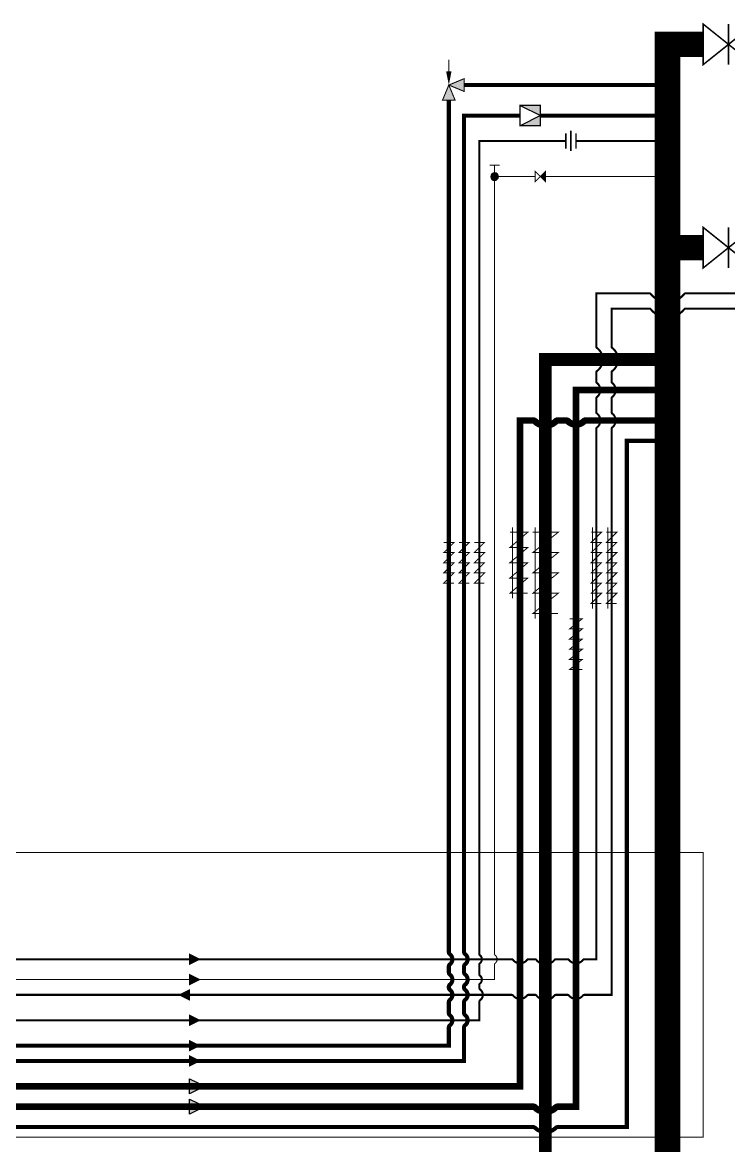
# Model space of a CAD drawing. Header units: millimetres. Extents: x 0 to 2500, y 0 to 1760.
# Drawn here: x 1905.2 to 2044, y 1346.3 to 1567.3 of the extents above; entities that cross this region are included whole.
import ezdxf

# ---------------------------------------------------------------- set-up
doc = ezdxf.new("R2010")
doc.units = ezdxf.units.MM
doc.linetypes.add('ACAD_ISO04W100', pattern=[30, 24, -3, 0, -3])
for name, color, linetype in [('Вентили угл.регул.32', 7, 'Continuous'), ('Задвижки 1000', 7, 'Continuous'), ('Клапаны 10', 7, 'Continuous'), ('Краны 15', 7, 'Continuous'), ('Линзы', 7, 'Continuous'), ('Трубы 1020', 7, 'Continuous'), ('Трубы 108', 7, 'Continuous'), ('Трубы 159', 7, 'Continuous'), ('Трубы 25', 7, 'Continuous'), ('Трубы 426', 7, 'Continuous'), ('Трубы 57', 7, 'Continuous'), ('Штрих пункт.', 7, 'ACAD_ISO04W100'), ('Штуцеры', 7, 'Continuous')]:
    doc.layers.add(name, color=color, linetype=linetype)

# ---------------------------------------------------------------- blocks, each defined once
blk = doc.blocks.new('Стрелка 57')
at = {"layer": 'Трубы 57'}
h = blk.add_hatch(color=256, dxfattribs=at)
h.paths.add_polyline_path([(0, 0), (0, -1), (2, 0)])
h.paths.add_polyline_path([(0, 1), (0, 0), (2, 0)])
at = {"layer": 'Трубы 57', "const_width": 0.2}
blk.add_lwpolyline([(0, -1), (0, 1), (2, 0)], close=True, dxfattribs=at)
blk = doc.blocks.new('Стрелка 25')
at = {"layer": 'Трубы 25'}
h = blk.add_hatch(color=256, dxfattribs=at)
h.paths.add_polyline_path([(0, 0), (0, -1), (2, 0)])
h.paths.add_polyline_path([(0, 1), (0, 0), (2, 0)])
at = {"layer": 'Трубы 25', "const_width": 0.2}
blk.add_lwpolyline([(0, -1), (0, 1), (2, 0)], close=True, dxfattribs=at)
blk = doc.blocks.new('Стрелка 108')
at = {"layer": 'Трубы 108'}
h = blk.add_hatch(color=256, dxfattribs=at)
h.paths.add_polyline_path([(0, 0), (1, 0), (0, 2)])
h.paths.add_polyline_path([(-1, 0), (0, 0), (0, 2)])
at = {"layer": 'Трубы 108', "const_width": 0.2}
blk.add_lwpolyline([(1, 0), (-1, 0), (0, 2)], close=True, dxfattribs=at)
blk = doc.blocks.new('Стрелка 159')
at = {"layer": 'Трубы 159'}
blk.add_hatch(color=256, dxfattribs=at).paths.add_polyline_path([(1.5, 0), (-1.5, 0), (0, -3)])
blk.add_lwpolyline([(-1.5, 0), (1.5, 0), (0, -3)], close=True, dxfattribs=at)
blk = doc.blocks.new('Пересеч. 108-325')
at = {"layer": 'Трубы 108', "const_width": 0.8}
blk.add_lwpolyline([(-2.5, 0, -0.192582), (-2, -0.2, 0.192582), (0, -1, 0.192582), (2, -0.2, -0.192582), (2.5, 0)], format="xyb", dxfattribs=at)
blk = doc.blocks.new('Пересеч. 159-219')
at = {"layer": 'Трубы 159'}
blk.add_lwpolyline([(-2.5, 0, 1.3, 1.3, -0.192582), (-2, -0.2, 1.3, 1.3, 0.192582), (0, -1, 1.3, 1.3, 0.192582), (2, -0.2, 1.3, 1.3, -0.192582), (2.5, 0, 0, 0, 0)], format="xyseb", dxfattribs=at)
blk = doc.blocks.new('Пересеч. 108-108')
at = {"layer": 'Трубы 108'}
blk.add_lwpolyline([(-1.4, 0, 0.8, 0.8, -0.236068), (-1, -0.2, 0.8, 0.8, 0.236068), (0, -0.7, 0.8, 0.8, 0.236068), (1, -0.2, 0.8, 0.8, -0.236068), (1.4, 0, 0, 0, 0)], format="xyseb", dxfattribs=at)
blk = doc.blocks.new('Пересеч. 57-108')
at = {"layer": 'Трубы 57', "const_width": 0.4}
blk.add_lwpolyline([(-1.4, 0, -0.236068), (-1, -0.2, 0.236068), (0, -0.7, 0.236068), (1, -0.2, -0.236068), (1.4, 0)], format="xyb", dxfattribs=at)
blk = doc.blocks.new('Пересеч. 57-57')
at = {"layer": 'Трубы 57'}
blk.add_lwpolyline([(-1, 0, 0.4, 0.4, -0.236068), (-0.8, -0.1, 0.4, 0.4, 0.236068), (0, -0.5, 0.4, 0.4, 0.236068), (0.8, -0.1, 0.4, 0.4, -0.236068), (1, 0, 0, 0, 0)], format="xyseb", dxfattribs=at)
blk = doc.blocks.new('Пересеч. 25-57')
at = {"layer": 'Трубы 25', "const_width": 0.2}
blk.add_lwpolyline([(-1, 0, -0.236068), (-0.8, -0.1, 0.236068), (0, -0.5, 0.236068), (0.8, -0.1, -0.236068), (1, 0)], format="xyb", dxfattribs=at)
blk = doc.blocks.new('Пересеч. 57-159')
at = {"layer": 'Трубы 57'}
blk.add_lwpolyline([(-1.6, 0, 0.4, 0.4, -0.236068), (-1.4, -0.1, 0.4, 0.4, 0.236068), (0, -0.8, 0.4, 0.4, 0.236068), (1.4, -0.1, 0.4, 0.4, -0.236068), (1.6, 0, 0, 0, 0)], format="xyseb", dxfattribs=at)
blk = doc.blocks.new('Пересеч. 57-219')
at = {"layer": 'Трубы 57', "const_width": 0.4}
blk.add_lwpolyline([(-2, 0, -0.236068), (-1.8, -0.1, 0.236068), (0, -1, 0.236068), (1.8, -0.1, -0.236068), (2, 0)], format="xyb", dxfattribs=at)
blk = doc.blocks.new('Пересеч. 159-159')
at = {"layer": 'Трубы 159'}
blk.add_lwpolyline([(-2, 0, 1.3, 1.3, -0.192582), (-1.5, -0.2, 1.3, 1.3, 0.192582), (0, -0.8, 1.3, 1.3, 0.192582), (1.5, -0.2, 1.3, 1.3, -0.192582), (2, 0, 0, 0, 0)], format="xyseb", dxfattribs=at)
blk = doc.blocks.new('Пересеч. 57-325')
at = {"layer": 'Трубы 57'}
blk.add_lwpolyline([(-2.5, 0, 0.4, 0.4, -0.236068), (-2.3, -0.1, 0.4, 0.4, 0.226986), (0, -1.3, 0.4, 0.4, 0.226986), (2.3, -0.1, 0.4, 0.4, -0.236068), (2.5, 0, 0, 0, 0)], format="xyseb", dxfattribs=at)
blk = doc.blocks.new('Пересеч. 57-1020')
at = {"layer": 'Трубы 57'}
blk.add_lwpolyline([(-3.5, 0, 0.4, 0.4, -0.236068), (-3.3, -0.1, 0.4, 0.4, 0.215584), (0, -1.8, 0.4, 0.4, 0.215584), (3.3, -0.1, 0.4, 0.4, -0.236068), (3.5, 0, 0, 0, 0)], format="xyseb", dxfattribs=at)
blk = doc.blocks.new('Вентиль угл.регул.32')
at = {"layer": 'Вентили угл.регул.32'}
h = blk.add_hatch(color=256, dxfattribs=at)
h.paths.add_polyline_path([(-1.25, -3), (1.25, -3), (0, 0)])
h.paths.add_polyline_path([(3, -1.25), (3, 1.25), (0, 0)])
at = {"layer": 'Вентили угл.регул.32', "const_width": 0.2}
for points in [[(0, 1.7), (0, 5)], [(0, 0), (1.25, -3), (-1.25, -3), (0, 0)]]:
    blk.add_lwpolyline(points, dxfattribs=at)
blk.add_lwpolyline([(0, 0), (3, -1.25), (3, 1.25), (0, 0)], close=True, dxfattribs=at)
at = {"layer": 'Вентили угл.регул.32'}
blk.add_solid([(0.53, 2.7), (0, 0), (-0.53, 2.7)], dxfattribs=at)
blk = doc.blocks.new('Штуцер 25')
at = {"layer": 'Штуцеры'}
h = blk.add_hatch(color=256, dxfattribs=at)
h.paths.add_polyline_path([(0, -4), (2, -4), (2, 0)])
h.paths.add_polyline_path([(-2, -4), (0, -4), (-2, 0)])
at = {"layer": 'Штуцеры', "const_width": 0.3}
blk.add_lwpolyline([(2, -4), (-2, -4), (-2, 0), (2, 0)], close=True, dxfattribs=at)
at = {"layer": 'Штуцеры'}
for points in [[(0, -4), (-2, 0)], [(2, 0), (0, -4)]]:
    blk.add_lwpolyline(points, dxfattribs=at)
blk = doc.blocks.new('Линза глухая')
at = {"layer": 'Линзы', "const_width": 0.3}
for points in [[(-1, 1.5), (-1, -1.5)], [(0, 2), (0, -2)], [(1, 1.5), (1, -1.5)]]:
    blk.add_lwpolyline(points, dxfattribs=at)
blk = doc.blocks.new('Кран 15')
at = {"layer": 'Краны 15'}
blk.add_hatch(color=256, dxfattribs=at).paths.add_polyline_path([(-0.75, 0.75, 1), (0.75, 0.75, 1)])
at = {"layer": 'Краны 15', "const_width": 0.2}
for points in [[(-2.25, 1.75), (-2.25, -0.25)], [(-0.75, 0.75), (-2.25, 0.75)]]:
    blk.add_lwpolyline(points, dxfattribs=at)
at = {"layer": 'Краны 15'}
blk.add_lwpolyline([(-0.75, 0.75, 1), (0.75, 0.75, 1), (-0.75, 0.75, 1)], format="xyb", dxfattribs=at)
blk = doc.blocks.new('Клапан 10')
at = {"layer": 'Клапаны 10'}
blk.add_hatch(color=256, dxfattribs=at).paths.add_polyline_path([(2, 1), (1, 0), (2, -1)])
at = {"layer": 'Клапаны 10', "const_width": 0.2}
blk.add_lwpolyline([(0, 1), (0, -1), (2, 1), (2, -1)], close=True, dxfattribs=at)
blk = doc.blocks.new('Задвижки 1000')
at = {"layer": 'Задвижки 1000', "const_width": 0.3}
blk.add_lwpolyline([(10, -4), (10, 4), (0, -4), (0, 4)], close=True, dxfattribs=at)
blk.add_lwpolyline([(5, 4), (5, -4)], dxfattribs=at)

msp = doc.modelspace()

# ---------------------------------------------------------------- linework, layer by layer
at = {"const_width": 0.2}
for points in [[(2001.5, 1468), (2001.5, 1454)], [(2006, 1468), (2006, 1450)], [(2017.25, 1468), (2017.25, 1452)], [(2020.25, 1468), (2020.25, 1452)]]:
    msp.add_lwpolyline(points, dxfattribs=at)
for points in [[(1988, 1465, 0.2, 0.2, 0), (1990, 1465, 0.2, 0.2, 0), (1988, 1463, 0.2, 0.2, 0), (1990, 1463, 0.2, 0.2, 0), (1988, 1461, 0.2, 0.2, 0), (1990, 1461, 0.2, 0.2, 0), (1988, 1459, 0.2, 0.2, 0), (1990, 1459, 0.2, 0.2, 0), (1988, 1457, 0.2, 0.2, 0), (1990, 1457, 0, 0, 0)], [(1991, 1465, 0.2, 0.2, 0), (1993, 1465, 0.2, 0.2, 0), (1991, 1463, 0.2, 0.2, 0), (1993, 1463, 0.2, 0.2, 0), (1991, 1461, 0.2, 0.2, 0), (1993, 1461, 0.2, 0.2, 0), (1991, 1459, 0.2, 0.2, 0), (1993, 1459, 0.2, 0.2, 0), (1991, 1457, 0.2, 0.2, 0), (1993, 1457, 0, 0, 0)], [(1994, 1465, 0.2, 0.2, 0), (1996, 1465, 0.2, 0.2, 0), (1994, 1463, 0.2, 0.2, 0), (1996, 1463, 0.2, 0.2, 0), (1994, 1461, 0.2, 0.2, 0), (1996, 1461, 0.2, 0.2, 0), (1994, 1459, 0.2, 0.2, 0), (1996, 1459, 0.2, 0.2, 0), (1994, 1457, 0.2, 0.2, 0), (1996, 1457, 0, 0, 0)], [(2001, 1467, 0.2, 0.2, 0), (2004.5, 1467, 0.2, 0.2, 0), (2001, 1464, 0.2, 0.2, 0), (2004.5, 1464, 0.2, 0.2, 0), (2001, 1461, 0.2, 0.2, 0), (2004.5, 1461, 0.2, 0.2, 0), (2001, 1458, 0.2, 0.2, 0), (2004.5, 1458, 0.2, 0.2, 0), (2001, 1455, 0.2, 0.2, 0), (2004.5, 1455, 0, 0, 0)], [(2005.5, 1467, 0.2, 0.2, 0), (2010.5, 1467, 0.2, 0.2, 0), (2005.5, 1463, 0.2, 0.2, 0), (2010.5, 1463, 0.2, 0.2, 0), (2005.5, 1459, 0.2, 0.2, 0), (2010.5, 1459, 0.2, 0.2, 0), (2005.5, 1455, 0.2, 0.2, 0), (2010.5, 1455, 0.2, 0.2, 0), (2005.5, 1451, 0.2, 0.2, 0), (2010.5, 1451, 0, 0, 0)], [(2017, 1467, 0.2, 0.2, 0), (2019, 1467, 0.2, 0.2, 0), (2017, 1465, 0.2, 0.2, 0), (2019, 1465, 0.2, 0.2, 0), (2017, 1463, 0.2, 0.2, 0), (2019, 1463, 0.2, 0.2, 0), (2017, 1461, 0.2, 0.2, 0), (2019, 1461, 0.2, 0.2, 0), (2017, 1459, 0.2, 0.2, 0), (2019, 1459, 0.2, 0.2, 0), (2017, 1457, 0.2, 0.2, 0), (2019, 1457, 0.2, 0.2, 0), (2017, 1455, 0.2, 0.2, 0), (2019, 1455, 0.2, 0.2, 0), (2017, 1453, 0.2, 0.2, 0), (2019, 1453, 0, 0, 0)], [(2020, 1467, 0.2, 0.2, 0), (2022, 1467, 0.2, 0.2, 0), (2020, 1465, 0.2, 0.2, 0), (2022, 1465, 0.2, 0.2, 0), (2020, 1463, 0.2, 0.2, 0), (2022, 1463, 0.2, 0.2, 0), (2020, 1461, 0.2, 0.2, 0), (2022, 1461, 0.2, 0.2, 0), (2020, 1459, 0.2, 0.2, 0), (2022, 1459, 0.2, 0.2, 0), (2020, 1457, 0.2, 0.2, 0), (2022, 1457, 0.2, 0.2, 0), (2020, 1455, 0.2, 0.2, 0), (2022, 1455, 0.2, 0.2, 0), (2020, 1453, 0.2, 0.2, 0), (2022, 1453, 0, 0, 0)], [(2012.75, 1450, 0.2, 0.2, 0), (2015.25, 1450, 0.2, 0.2, 0), (2012.75, 1448, 0.2, 0.2, 0), (2015.25, 1448, 0.2, 0.2, 0), (2012.75, 1446, 0.2, 0.2, 0), (2015.25, 1446, 0.2, 0.2, 0), (2012.75, 1444, 0.2, 0.2, 0), (2015.25, 1444, 0.2, 0.2, 0), (2012.75, 1442, 0.2, 0.2, 0), (2015.25, 1442, 0.2, 0.2, 0), (2012.75, 1440, 0.2, 0.2, 0), (2015.25, 1440, 0, 0, 0)]]:
    msp.add_lwpolyline(points, format="xyseb")
at = {"layer": 'Трубы 1020', "const_width": 5}
for points in [[(1285, 828), (1285, 1326), (2032, 1326), (2032, 1563), (2039, 1563)], [(2032, 1523), (2039, 1523)]]:
    msp.add_lwpolyline(points, dxfattribs=at)
at = {"layer": 'Трубы 108'}
for points in [[(1992, 1555, 0.8, 0.8, 0), (2032, 1555, 0, 0, 0)], [(1989, 1384.4, 0.8, 0.8, 0), (1989, 1552, 0.8, 0.8, 0)], [(2032, 1485, 0.8, 0.8, 0), (2024, 1485, 0.8, 0.8, 0), (2024, 1350, 0.8, 0.8, 0), (2010.5, 1350, 0.8, 0.8, 0)], [(1989, 1380.4, 0.8, 0.8, 0), (1989, 1381.6, 0.8, 0.8, 0)], [(1989, 1377.4, 0.8, 0.8, 0), (1989, 1377.6, 0.8, 0.8, 0)], [(1835, 1374.6, 0.8, 0.8, 0), (1835, 1366, 0.8, 0.8, 0), (1989, 1366, 0.8, 0.8, 0), (1989, 1369.6, 0.8, 0.8, 0)], [(1989, 1372.4, 0.8, 0.8, 0), (1989, 1374.6, 0.8, 0.8, 0)], [(1992, 1369.6, 0.8, 0.8, 0), (1992, 1363, 0.8, 0.8, 0), (1831.5, 1363, 0, 0, 0)], [(2005.5, 1350, 0.8, 0.8, 0), (1831.5, 1350, 0, 0, 0)]]:
    msp.add_lwpolyline(points, format="xyseb", dxfattribs=at)
at = {"layer": 'Трубы 108', "const_width": 0.8}
for points in [[(2003, 1549), (1992, 1549), (1992, 1384.4)], [(2032, 1549), (2007, 1549)], [(1992, 1381.6), (1992, 1380.4)], [(1992, 1377.6), (1992, 1377.4)], [(1992, 1374.6), (1992, 1372.4)]]:
    msp.add_lwpolyline(points, dxfattribs=at)
at = {"layer": 'Трубы 159'}
for points in [[(2032, 1495, 1.3, 1.3, 0), (2014, 1495, 1.3, 1.3, 0), (2014, 1354, 1.3, 1.3, 0), (2010.5, 1354, 1.3, 1.3, 0)], [(1832, 1358, 1.3, 1.3, 0), (2003, 1358, 1.3, 1.3, 0), (2003, 1489, 1.3, 1.3, 0), (2005.5, 1489, 1.3, 1.3, 0)], [(2010.5, 1489, 1.3, 1.3, 0), (2012, 1489, 1.3, 1.3, 0)], [(2016, 1489, 1.3, 1.3, 0), (2032, 1489, 0, 0, 0)], [(2005.5, 1354, 1.3, 1.3, 0), (1832, 1354, 0, 0, 0)]]:
    msp.add_lwpolyline(points, format="xyseb", dxfattribs=at)
at = {"layer": 'Трубы 25'}
for points in [[(1998, 1384, 0.2, 0.2, 0), (1998, 1537, 0.2, 0.2, 0), (2006, 1537, 0.2, 0.2, 0)], [(2008, 1537, 0.2, 0.2, 0), (2032, 1537, 0, 0, 0)], [(1831.5, 1379, 0.2, 0.2, 0), (1998, 1379, 0.2, 0.2, 0), (1998, 1382, 0.2, 0.2, 0)]]:
    msp.add_lwpolyline(points, format="xyseb", dxfattribs=at)
at = {"layer": 'Трубы 426'}
msp.add_lwpolyline([(2032, 1501, 2.5, 2.5, 0), (2008, 1501, 2.5, 2.5, 0), (2008, 1330, 2.5, 2.5, 0)], format="xyseb", dxfattribs=at)
at = {"layer": 'Трубы 57'}
for points in [[(1995, 1384, 0.4, 0.4, 0), (1995, 1544, 0.4, 0.4, 0), (2012, 1544, 0.4, 0.4, 0)], [(2014, 1544, 0.4, 0.4, 0), (2032, 1544, 0, 0, 0)], [(2021, 1503.5, 0.4, 0.4, 0), (2021, 1511, 0.4, 0.4, 0), (2028.5, 1511, 0.4, 0.4, 0)], [(2035.5, 1511, 0.4, 0.4, 0), (2049.6, 1511, 0.4, 0.4, 0)], [(2015.6, 1376, 0.4, 0.4, 0), (2021, 1376, 0.4, 0.4, 0), (2021, 1487.4, 0.4, 0.4, 0)], [(2001.4, 1383, 0.4, 0.4, 0), (1831.5, 1383, 0, 0, 0)], [(1995, 1380, 0.4, 0.4, 0), (1995, 1382, 0.4, 0.4, 0)], [(1995, 1377.4, 0.4, 0.4, 0), (1995, 1378, 0.4, 0.4, 0)], [(1831.5, 1376, 0.4, 0.4, 0), (2001.4, 1376, 0.4, 0.4, 0)], [(1838, 1375, 0.4, 0.4, 0), (1838, 1371, 0.4, 0.4, 0), (1995, 1371, 0.4, 0.4, 0), (1995, 1374.6, 0.4, 0.4, 0)]]:
    msp.add_lwpolyline(points, format="xyseb", dxfattribs=at)
at = {"layer": 'Трубы 57', "const_width": 0.4}
for points in [[(2028.5, 1514), (2018, 1514), (2018, 1503.5)], [(2049.6, 1514), (2035.5, 1514)], [(2018, 1498.5), (2018, 1496.6)], [(2021, 1498.5), (2021, 1496.6)], [(2018, 1493.4), (2018, 1490.6)], [(2021, 1493.4), (2021, 1490.6)], [(2018, 1487.4), (2018, 1383), (2015.6, 1383)], [(2006, 1383), (2004.6, 1383)], [(2012.4, 1383), (2010, 1383)], [(2006, 1376), (2004.6, 1376)], [(2012.4, 1376), (2010, 1376)]]:
    msp.add_lwpolyline(points, dxfattribs=at)
at = {"layer": 'Штрих пункт.', "const_width": 0.2}
msp.add_lwpolyline([(2039, 1348), (2039, 1404), (1172, 1404), (1172, 883), (1252, 883), (1252, 1348)], close=True, dxfattribs=at)

# ---------------------------------------------------------------- block references
at = {"layer": 'Вентили угл.регул.32'}
msp.add_blockref('Вентиль угл.регул.32', (1989, 1555), dxfattribs=at)
at = {"layer": 'Задвижки 1000'}
for p in [(2039, 1563), (2039, 1523)]:
    msp.add_blockref('Задвижки 1000', p, dxfattribs=at)
at = {"layer": 'Клапаны 10'}
msp.add_blockref('Клапан 10', (2006, 1537), dxfattribs=at)
at = {"layer": 'Краны 15', "rotation": 270}
msp.add_blockref('Кран 15', (1997.25, 1537), dxfattribs=at)
at = {"layer": 'Линзы'}
msp.add_blockref('Линза глухая', (2013, 1544), dxfattribs=at)
at = {"layer": 'Трубы 108'}
for name, p, rotation in [('Пересеч. 108-108', (1989, 1383), 90), ('Пересеч. 108-108', (1992, 1383), 90), ('Пересеч. 108-108', (1989, 1379), 90), ('Пересеч. 108-108', (1992, 1379), 90), ('Пересеч. 108-108', (1989, 1376), 90), ('Пересеч. 108-108', (1992, 1376), 90), ('Пересеч. 108-108', (1989, 1371), 90), ('Пересеч. 108-108', (1992, 1371), 90), ('Стрелка 108', (1938, 1366), 270), ('Стрелка 108', (1938, 1363), 270)]:
    msp.add_blockref(name, p, dxfattribs=dict(at, rotation=rotation))
msp.add_blockref('Пересеч. 108-325', (2008, 1350), dxfattribs=at)
at = {"layer": 'Трубы 159'}
for name, p in [('Пересеч. 159-219', (2008, 1489)), ('Пересеч. 159-159', (2014, 1489)), ('Пересеч. 159-219', (2008, 1354))]:
    msp.add_blockref(name, p, dxfattribs=at)
at = {"layer": 'Трубы 159', "rotation": 90}
for p in [(1938, 1358), (1938, 1354)]:
    msp.add_blockref('Стрелка 159', p, dxfattribs=at)
at = {"layer": 'Трубы 25', "rotation": 90}
msp.add_blockref('Пересеч. 25-57', (1998, 1383), dxfattribs=at)
at = {"layer": 'Трубы 25'}
msp.add_blockref('Стрелка 25', (1938, 1379), dxfattribs=at)
at = {"layer": 'Трубы 57'}
for name, p in [('Пересеч. 57-1020', (2032, 1514)), ('Пересеч. 57-1020', (2032, 1511)), ('Стрелка 57', (1938, 1383)), ('Пересеч. 57-159', (2003, 1383)), ('Пересеч. 57-219', (2008, 1383)), ('Пересеч. 57-159', (2014, 1383)), ('Пересеч. 57-159', (2003, 1376)), ('Пересеч. 57-219', (2008, 1376)), ('Пересеч. 57-159', (2014, 1376)), ('Стрелка 57', (1938, 1371))]:
    msp.add_blockref(name, p, dxfattribs=at)
for name, p, rotation in [('Пересеч. 57-325', (2018, 1501), 90), ('Пересеч. 57-325', (2021, 1501), 90), ('Пересеч. 57-159', (2018, 1495), 90), ('Пересеч. 57-159', (2021, 1495), 90), ('Пересеч. 57-159', (2018, 1489), 90), ('Пересеч. 57-159', (2021, 1489), 90), ('Пересеч. 57-57', (1995, 1383), 90), ('Пересеч. 57-57', (1995, 1379), 90), ('Стрелка 57', (1938, 1376), 180), ('Пересеч. 57-108', (1995, 1376), 90)]:
    msp.add_blockref(name, p, dxfattribs=dict(at, rotation=rotation))
at = {"layer": 'Штуцеры', "rotation": 90}
msp.add_blockref('Штуцер 25', (2003, 1549), dxfattribs=at)

doc.saveas('drawing.dxf')
